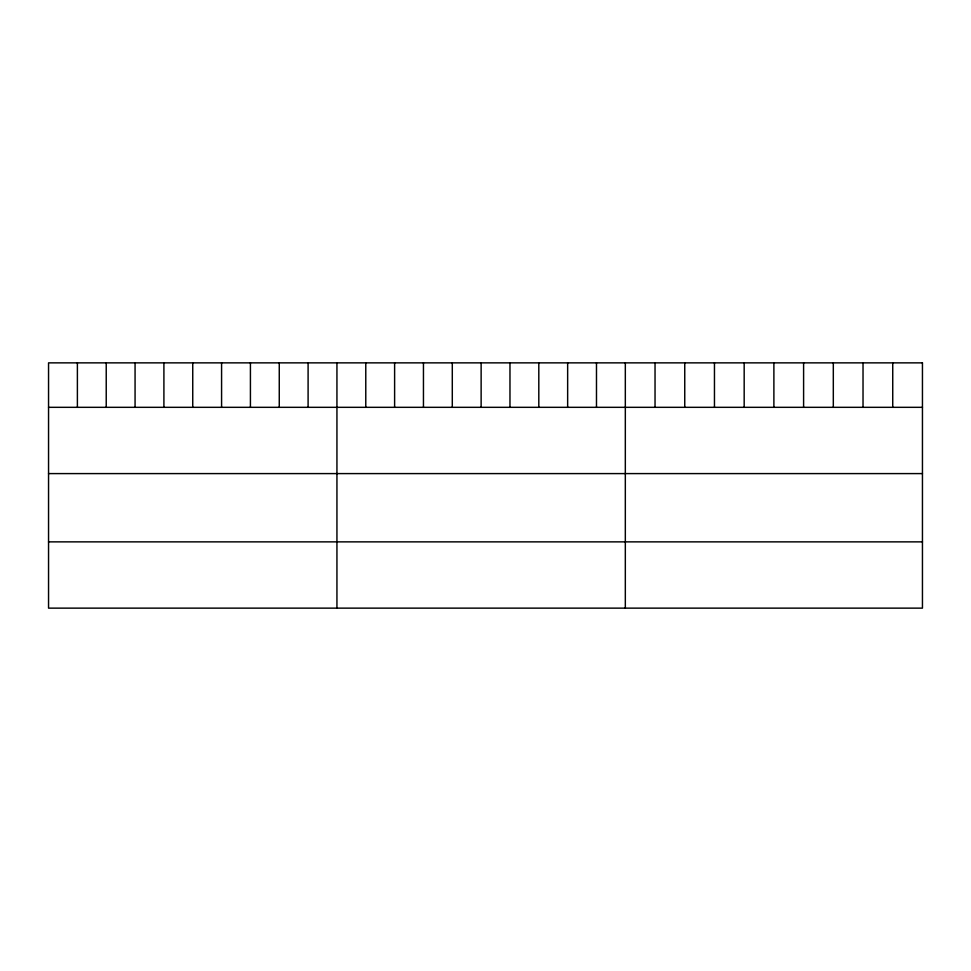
<?xml version="1.0" encoding="UTF-8"?>
<svg xmlns="http://www.w3.org/2000/svg" width="971" height="971" viewBox="0 0 971 971"><rect width="100%" height="100%" fill="white"/><g stroke="black" fill="none" stroke-linecap="round" stroke-linejoin="round"><path stroke-width="1.46" d="M48.55 407.322L922.45 407.322M48.55 473.593L922.45 473.593M48.55 541.867L922.45 541.867M892.737 362.863L892.737 407.322M863.025 362.863L863.025 407.322M833.312 362.863L833.312 407.322M803.6 362.863L803.6 407.322M773.887 362.863L773.887 407.322M744.174 362.863L744.174 407.322M714.462 362.863L714.462 407.322M684.749 362.863L684.749 407.322M655.037 362.863L655.037 407.322M625.324 362.863L625.324 608.137M596.485 362.863L596.485 407.322M567.647 362.863L567.647 407.322M538.808 362.863L538.808 407.322M509.969 362.863L509.969 407.322M481.131 362.863L481.131 407.322M452.292 362.863L452.292 407.322M423.453 362.863L423.453 407.322M394.614 362.863L394.614 407.322M365.776 362.863L365.776 407.322M336.937 362.863L336.937 608.137M308.098 362.863L308.098 407.322M279.26 362.863L279.26 407.322M250.421 362.863L250.421 407.322M221.582 362.863L221.582 407.322M192.744 362.863L192.744 407.322M163.905 362.863L163.905 407.322M135.066 362.863L135.066 407.322M106.227 362.863L106.227 407.322M77.389 362.863L77.389 407.322M922.45 362.863L48.55 362.863L48.55 608.137L922.45 608.137L922.45 362.863"/></g></svg>
